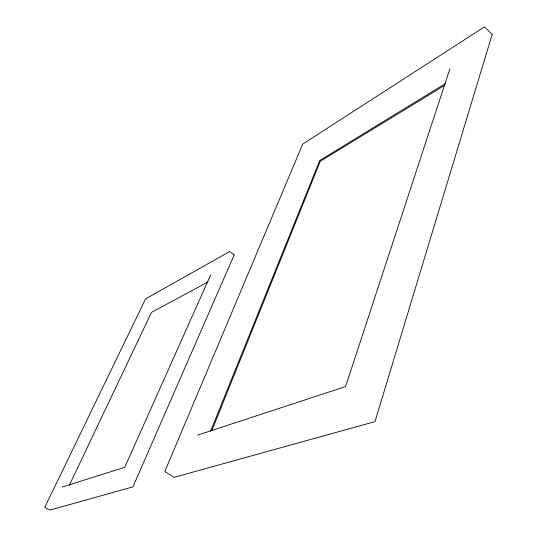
<?xml version="1.0" encoding="UTF-8"?>
<svg xmlns="http://www.w3.org/2000/svg" width="537" height="537" viewBox="0 0 537 537"><rect width="100%" height="100%" fill="white"/><g stroke="black" fill="none" stroke-linecap="round" stroke-linejoin="round"><path stroke-width="0.81" d="M449.905 68.783L345.573 386.586L197.374 435.198M211.793 430.687L320.253 161.288L445.019 85.115M210.618 431.11L319.73 160.516L445.556 83.53M210.766 274.689L124.725 467.318L62.131 487.032M69.246 485.448L151.508 312.333L207.973 281.972M492.187 34.388L375.001 421.612L174.028 477.346L164.819 471.54L302.727 144.084L484.475 26.85L492.187 34.388M234.186 254.934L132.975 486.831L49.78 510.15L44.813 507.257L145.574 298.881L229.661 251.531L234.186 254.934"/></g></svg>
